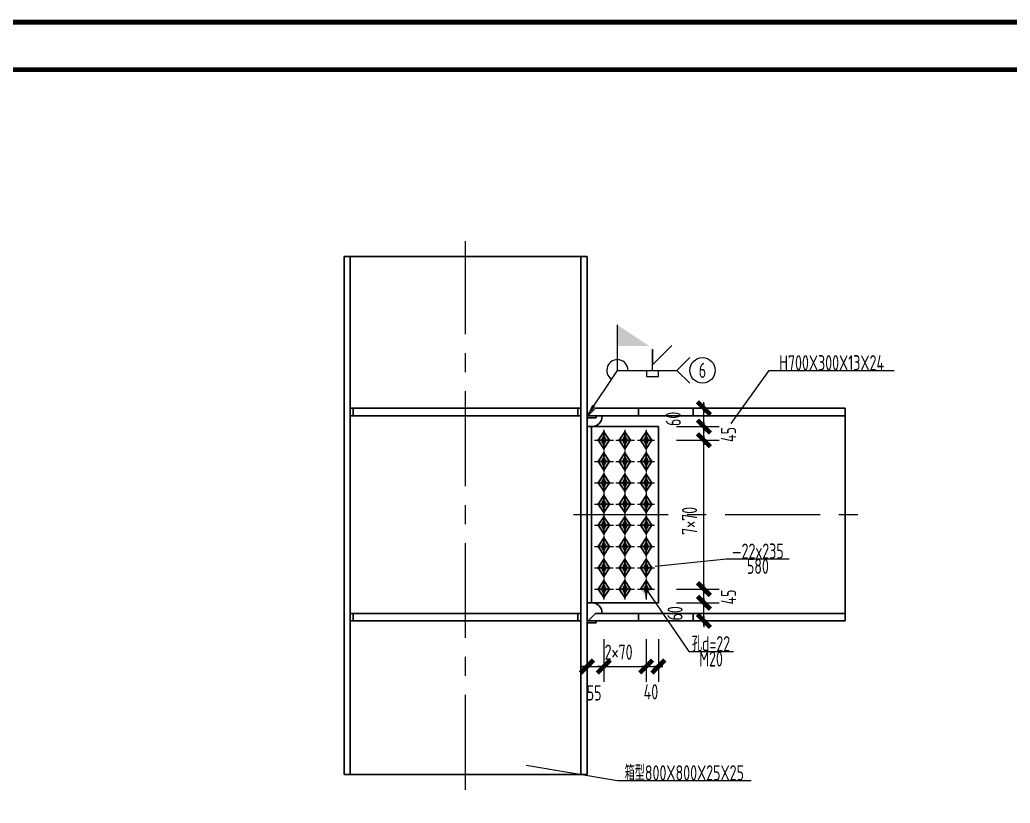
# Model space of a CAD drawing. Extents: x 31132 to 885236, y 345273 to 1212165.
# Drawn here: x 252849 to 265900, y 436797 to 447112 of the extents above; entities that cross this region are included whole.
import ezdxf
from ezdxf.enums import TextEntityAlignment as Align

# ---------------------------------------------------------------- set-up
doc = ezdxf.new("R2010")
doc.units = 0
doc.header["$LTSCALE"] = 1000
doc.linetypes.add('CENTER', pattern=[2, 1.25, -0.25, 0.25, -0.25])
doc.layers.get('0').update_dxf_attribs({"linetype": 'CONTINUOUS'})
doc.layers.add('AXIS', color=253, linetype='CENTER')
doc.layers.add('TK', color=4, linetype='CONTINUOUS')
doc.styles.add('StTextStyle', font='yjkeng.shx', dxfattribs={"width": 0.7, "height": 250, "bigfont": 'yjkchn.shx'})
doc.styles.add('StTextStyleDim', font='yjkeng.shx', dxfattribs={"width": 0.7, "height": 50, "bigfont": 'yjkchn.shx'})

# ---------------------------------------------------------------- blocks, each defined once
blk = doc.blocks.new('Studio2')
blk.add_line((-200, 0), (200, 0))
blk.add_lwpolyline([(-106, -106, 60, 60, 0), (106, 106, 100, 100, 0)], format="xyseb")
blk = doc.blocks.new('_ArchTick')
at = {"color": 0, "linetype": 'ByBlock', "const_width": 0.5}
blk.add_lwpolyline([(-0.71, -0.71), (0.71, 0.71)], dxfattribs=at)

msp = doc.modelspace()

# ---------------------------------------------------------------- linework, layer by layer
at = {"color": 4, "linetype": 'ByBlock'}
for p, q in [((257123.66, 437172.09), (257123.66, 443996.09)), ((260323.66, 443996.09), (257123.66, 443996.09)), ((257203.66, 437172.09), (257203.66, 443996.09)), ((260243.66, 437172.09), (260243.66, 443996.09)), ((260323.66, 437172.09), (260323.66, 443996.09)), ((257243.66, 441996.09), (257203.66, 441996.09)), ((257243.66, 441896.09), (257203.66, 441896.09)), ((257243.66, 441896.09), (257243.66, 441996.09)), ((260203.66, 441996.09), (257243.66, 441996.09)), ((260203.66, 441896.09), (257243.66, 441896.09)), ((260203.66, 441896.09), (260203.66, 441996.09)), ((260203.66, 441996.09), (260243.66, 441996.09)), ((260203.66, 441896.09), (260243.66, 441896.09)), ((260323.66, 441896.09), (260443.66, 441896.09)), ((260435.66, 441996.09), (260343.66, 441904.09)), ((260343.66, 441904.09), (260343.66, 441896.09)), ((260343.66, 441896.09), (261003.66, 441896.09)), ((261003.66, 441996.09), (260435.66, 441996.09)), ((260443.66, 441872.09), (260443.66, 441896.09)), ((261003.66, 441996.09), (261003.66, 441896.09)), ((261003.66, 441996.09), (261723.66, 441996.09)), ((261003.66, 441896.09), (261723.66, 441896.09)), ((261503.66, 441996.09), (262063.66, 441996.09)), ((261723.66, 441996.09), (263723.66, 441996.09)), ((261723.66, 441996.09), (261723.66, 441896.09)), ((261723.66, 441896.09), (263723.66, 441896.09)), ((263723.66, 441996.09), (263723.66, 441896.09)), ((263723.66, 441896.09), (263723.66, 439296.09)), ((260323.66, 441872.09), (260443.66, 441872.09)), ((260383.66, 441756.09), (260323.66, 441756.09)), ((261263.66, 441756.09), (260323.66, 441756.09)), ((260383.66, 439436.09), (260383.66, 441756.09)), ((260468.66, 441576.09), (260543.66, 441688.59)), ((260543.66, 441456.09), (260543.66, 441696.09)), ((260543.66, 441456.09), (260543.66, 441696.09)), ((260543.66, 441456.09), (260543.66, 441696.09)), ((260618.66, 441576.09), (260543.66, 441688.59)), ((260748.66, 441576.09), (260823.66, 441688.59)), ((260823.66, 441456.09), (260823.66, 441696.09)), ((260823.66, 441456.09), (260823.66, 441696.09)), ((260823.66, 441456.09), (260823.66, 441696.09)), ((260898.66, 441576.09), (260823.66, 441688.59)), ((261028.66, 441576.09), (261103.66, 441688.59)), ((261103.66, 441456.09), (261103.66, 441696.09)), ((261103.66, 441456.09), (261103.66, 441696.09)), ((261103.66, 441456.09), (261103.66, 441696.09)), ((261178.66, 441576.09), (261103.66, 441688.59)), ((261263.66, 439436.09), (261263.66, 441756.09)), ((260463.66, 441576.09), (260623.66, 441576.09)), ((260463.66, 441576.09), (260623.66, 441576.09)), ((260463.66, 441576.09), (260623.66, 441576.09)), ((260468.66, 441576.09), (260543.66, 441463.59)), ((260618.66, 441576.09), (260543.66, 441463.59)), ((260743.66, 441576.09), (260903.66, 441576.09)), ((260743.66, 441576.09), (260903.66, 441576.09)), ((260743.66, 441576.09), (260903.66, 441576.09)), ((260748.66, 441576.09), (260823.66, 441463.59)), ((260898.66, 441576.09), (260823.66, 441463.59)), ((261023.66, 441576.09), (261183.66, 441576.09)), ((261023.66, 441576.09), (261183.66, 441576.09)), ((261023.66, 441576.09), (261183.66, 441576.09)), ((261028.66, 441576.09), (261103.66, 441463.59)), ((261178.66, 441576.09), (261103.66, 441463.59)), ((260468.66, 441296.09), (260543.66, 441408.59)), ((260543.66, 441176.09), (260543.66, 441416.09)), ((260543.66, 441176.09), (260543.66, 441416.09)), ((260543.66, 441176.09), (260543.66, 441416.09)), ((260618.66, 441296.09), (260543.66, 441408.59)), ((260748.66, 441296.09), (260823.66, 441408.59)), ((260823.66, 441176.09), (260823.66, 441416.09)), ((260823.66, 441176.09), (260823.66, 441416.09)), ((260823.66, 441176.09), (260823.66, 441416.09)), ((260898.66, 441296.09), (260823.66, 441408.59)), ((261028.66, 441296.09), (261103.66, 441408.59)), ((261103.66, 441176.09), (261103.66, 441416.09)), ((261103.66, 441176.09), (261103.66, 441416.09)), ((261103.66, 441176.09), (261103.66, 441416.09)), ((261178.66, 441296.09), (261103.66, 441408.59)), ((260463.66, 441296.09), (260623.66, 441296.09)), ((260463.66, 441296.09), (260623.66, 441296.09)), ((260463.66, 441296.09), (260623.66, 441296.09)), ((260468.66, 441296.09), (260543.66, 441183.59)), ((260618.66, 441296.09), (260543.66, 441183.59)), ((260743.66, 441296.09), (260903.66, 441296.09)), ((260743.66, 441296.09), (260903.66, 441296.09)), ((260743.66, 441296.09), (260903.66, 441296.09)), ((260748.66, 441296.09), (260823.66, 441183.59)), ((260898.66, 441296.09), (260823.66, 441183.59)), ((261023.66, 441296.09), (261183.66, 441296.09)), ((261023.66, 441296.09), (261183.66, 441296.09)), ((261023.66, 441296.09), (261183.66, 441296.09)), ((261028.66, 441296.09), (261103.66, 441183.59)), ((261178.66, 441296.09), (261103.66, 441183.59)), ((260468.66, 441016.09), (260543.66, 441128.59)), ((260543.66, 440896.09), (260543.66, 441136.09)), ((260543.66, 440896.09), (260543.66, 441136.09)), ((260543.66, 440896.09), (260543.66, 441136.09)), ((260618.66, 441016.09), (260543.66, 441128.59)), ((260748.66, 441016.09), (260823.66, 441128.59)), ((260823.66, 440896.09), (260823.66, 441136.09)), ((260823.66, 440896.09), (260823.66, 441136.09)), ((260823.66, 440896.09), (260823.66, 441136.09)), ((260898.66, 441016.09), (260823.66, 441128.59)), ((261028.66, 441016.09), (261103.66, 441128.59)), ((261103.66, 440896.09), (261103.66, 441136.09)), ((261103.66, 440896.09), (261103.66, 441136.09)), ((261103.66, 440896.09), (261103.66, 441136.09)), ((261178.66, 441016.09), (261103.66, 441128.59)), ((260463.66, 441016.09), (260623.66, 441016.09)), ((260463.66, 441016.09), (260623.66, 441016.09)), ((260463.66, 441016.09), (260623.66, 441016.09)), ((260468.66, 441016.09), (260543.66, 440903.59)), ((260618.66, 441016.09), (260543.66, 440903.59)), ((260743.66, 441016.09), (260903.66, 441016.09)), ((260743.66, 441016.09), (260903.66, 441016.09)), ((260743.66, 441016.09), (260903.66, 441016.09)), ((260748.66, 441016.09), (260823.66, 440903.59)), ((260898.66, 441016.09), (260823.66, 440903.59)), ((261023.66, 441016.09), (261183.66, 441016.09)), ((261023.66, 441016.09), (261183.66, 441016.09)), ((261023.66, 441016.09), (261183.66, 441016.09)), ((261028.66, 441016.09), (261103.66, 440903.59)), ((261178.66, 441016.09), (261103.66, 440903.59)), ((260468.66, 440736.09), (260543.66, 440848.59)), ((260543.66, 440616.09), (260543.66, 440856.09)), ((260543.66, 440616.09), (260543.66, 440856.09)), ((260543.66, 440616.09), (260543.66, 440856.09)), ((260618.66, 440736.09), (260543.66, 440848.59)), ((260748.66, 440736.09), (260823.66, 440848.59)), ((260823.66, 440616.09), (260823.66, 440856.09)), ((260823.66, 440616.09), (260823.66, 440856.09)), ((260823.66, 440616.09), (260823.66, 440856.09)), ((260898.66, 440736.09), (260823.66, 440848.59)), ((261028.66, 440736.09), (261103.66, 440848.59)), ((261103.66, 440616.09), (261103.66, 440856.09)), ((261103.66, 440616.09), (261103.66, 440856.09)), ((261103.66, 440616.09), (261103.66, 440856.09)), ((261178.66, 440736.09), (261103.66, 440848.59)), ((260463.66, 440736.09), (260623.66, 440736.09)), ((260463.66, 440736.09), (260623.66, 440736.09)), ((260463.66, 440736.09), (260623.66, 440736.09)), ((260468.66, 440736.09), (260543.66, 440623.59)), ((260618.66, 440736.09), (260543.66, 440623.59)), ((260743.66, 440736.09), (260903.66, 440736.09)), ((260743.66, 440736.09), (260903.66, 440736.09)), ((260743.66, 440736.09), (260903.66, 440736.09)), ((260748.66, 440736.09), (260823.66, 440623.59)), ((260898.66, 440736.09), (260823.66, 440623.59)), ((261023.66, 440736.09), (261183.66, 440736.09)), ((261023.66, 440736.09), (261183.66, 440736.09)), ((261023.66, 440736.09), (261183.66, 440736.09)), ((261028.66, 440736.09), (261103.66, 440623.59)), ((261178.66, 440736.09), (261103.66, 440623.59)), ((260468.66, 440456.09), (260543.66, 440568.59)), ((260543.66, 440336.09), (260543.66, 440576.09)), ((260543.66, 440336.09), (260543.66, 440576.09)), ((260543.66, 440336.09), (260543.66, 440576.09)), ((260618.66, 440456.09), (260543.66, 440568.59)), ((260748.66, 440456.09), (260823.66, 440568.59)), ((260823.66, 440336.09), (260823.66, 440576.09)), ((260823.66, 440336.09), (260823.66, 440576.09)), ((260823.66, 440336.09), (260823.66, 440576.09)), ((260898.66, 440456.09), (260823.66, 440568.59)), ((261028.66, 440456.09), (261103.66, 440568.59)), ((261103.66, 440336.09), (261103.66, 440576.09)), ((261103.66, 440336.09), (261103.66, 440576.09)), ((261103.66, 440336.09), (261103.66, 440576.09)), ((261178.66, 440456.09), (261103.66, 440568.59)), ((260463.66, 440456.09), (260623.66, 440456.09)), ((260463.66, 440456.09), (260623.66, 440456.09)), ((260463.66, 440456.09), (260623.66, 440456.09)), ((260468.66, 440456.09), (260543.66, 440343.59)), ((260618.66, 440456.09), (260543.66, 440343.59)), ((260743.66, 440456.09), (260903.66, 440456.09)), ((260743.66, 440456.09), (260903.66, 440456.09)), ((260743.66, 440456.09), (260903.66, 440456.09)), ((260748.66, 440456.09), (260823.66, 440343.59)), ((260898.66, 440456.09), (260823.66, 440343.59)), ((261023.66, 440456.09), (261183.66, 440456.09)), ((261023.66, 440456.09), (261183.66, 440456.09)), ((261023.66, 440456.09), (261183.66, 440456.09)), ((261028.66, 440456.09), (261103.66, 440343.59)), ((261178.66, 440456.09), (261103.66, 440343.59)), ((260468.66, 440176.09), (260543.66, 440288.59)), ((260543.66, 440056.09), (260543.66, 440296.09)), ((260543.66, 440056.09), (260543.66, 440296.09)), ((260543.66, 440056.09), (260543.66, 440296.09)), ((260618.66, 440176.09), (260543.66, 440288.59)), ((260748.66, 440176.09), (260823.66, 440288.59)), ((260823.66, 440056.09), (260823.66, 440296.09)), ((260823.66, 440056.09), (260823.66, 440296.09)), ((260823.66, 440056.09), (260823.66, 440296.09)), ((260898.66, 440176.09), (260823.66, 440288.59)), ((261028.66, 440176.09), (261103.66, 440288.59)), ((261103.66, 440056.09), (261103.66, 440296.09)), ((261103.66, 440056.09), (261103.66, 440296.09)), ((261103.66, 440056.09), (261103.66, 440296.09)), ((261178.66, 440176.09), (261103.66, 440288.59)), ((260463.66, 440176.09), (260623.66, 440176.09)), ((260463.66, 440176.09), (260623.66, 440176.09)), ((260463.66, 440176.09), (260623.66, 440176.09)), ((260468.66, 440176.09), (260543.66, 440063.59)), ((260618.66, 440176.09), (260543.66, 440063.59)), ((260743.66, 440176.09), (260903.66, 440176.09)), ((260743.66, 440176.09), (260903.66, 440176.09)), ((260743.66, 440176.09), (260903.66, 440176.09)), ((260748.66, 440176.09), (260823.66, 440063.59)), ((260898.66, 440176.09), (260823.66, 440063.59)), ((261023.66, 440176.09), (261183.66, 440176.09)), ((261023.66, 440176.09), (261183.66, 440176.09)), ((261023.66, 440176.09), (261183.66, 440176.09)), ((261028.66, 440176.09), (261103.66, 440063.59)), ((261178.66, 440176.09), (261103.66, 440063.59)), ((260468.66, 439896.09), (260543.66, 440008.59)), ((260543.66, 439776.09), (260543.66, 440016.09)), ((260543.66, 439776.09), (260543.66, 440016.09)), ((260543.66, 439776.09), (260543.66, 440016.09)), ((260618.66, 439896.09), (260543.66, 440008.59)), ((260748.66, 439896.09), (260823.66, 440008.59)), ((260823.66, 439776.09), (260823.66, 440016.09)), ((260823.66, 439776.09), (260823.66, 440016.09)), ((260823.66, 439776.09), (260823.66, 440016.09)), ((260898.66, 439896.09), (260823.66, 440008.59)), ((261028.66, 439896.09), (261103.66, 440008.59)), ((261103.66, 439776.09), (261103.66, 440016.09)), ((261103.66, 439776.09), (261103.66, 440016.09)), ((261103.66, 439776.09), (261103.66, 440016.09)), ((261178.66, 439896.09), (261103.66, 440008.59)), ((260463.66, 439896.09), (260623.66, 439896.09)), ((260468.66, 439896.09), (260543.66, 439783.59)), ((260618.66, 439896.09), (260543.66, 439783.59)), ((260743.66, 439896.09), (260903.66, 439896.09)), ((260743.66, 439896.09), (260903.66, 439896.09)), ((260743.66, 439896.09), (260903.66, 439896.09)), ((260748.66, 439896.09), (260823.66, 439783.59)), ((260898.66, 439896.09), (260823.66, 439783.59)), ((261023.66, 439896.09), (261183.66, 439896.09)), ((261023.66, 439896.09), (261183.66, 439896.09)), ((261023.66, 439896.09), (261183.66, 439896.09)), ((261028.66, 439896.09), (261103.66, 439783.59)), ((261178.66, 439896.09), (261103.66, 439783.59)), ((260468.66, 439616.09), (260543.66, 439728.59)), ((260543.66, 439496.09), (260543.66, 439736.09)), ((260543.66, 439496.09), (260543.66, 439736.09)), ((260543.66, 439496.09), (260543.66, 439736.09)), ((260618.66, 439616.09), (260543.66, 439728.59)), ((260748.66, 439616.09), (260823.66, 439728.59)), ((260823.66, 439496.09), (260823.66, 439736.09)), ((260823.66, 439496.09), (260823.66, 439736.09)), ((260823.66, 439496.09), (260823.66, 439736.09)), ((260898.66, 439616.09), (260823.66, 439728.59)), ((261028.66, 439616.09), (261103.66, 439728.59)), ((261103.66, 439496.09), (261103.66, 439736.09)), ((261103.66, 439496.09), (261103.66, 439736.09)), ((261103.66, 439496.09), (261103.66, 439736.09)), ((261178.66, 439616.09), (261103.66, 439728.59)), ((260463.66, 439616.09), (260623.66, 439616.09)), ((260463.66, 439616.09), (260623.66, 439616.09)), ((260463.66, 439616.09), (260623.66, 439616.09)), ((260468.66, 439616.09), (260543.66, 439503.59)), ((260618.66, 439616.09), (260543.66, 439503.59)), ((260743.66, 439616.09), (260903.66, 439616.09)), ((260743.66, 439616.09), (260903.66, 439616.09)), ((260743.66, 439616.09), (260903.66, 439616.09)), ((260748.66, 439616.09), (260823.66, 439503.59)), ((260898.66, 439616.09), (260823.66, 439503.59)), ((261023.66, 439616.09), (261183.66, 439616.09)), ((260323.66, 439436.09), (260383.66, 439436.09)), ((260323.66, 439436.09), (261263.66, 439436.09)), ((257243.66, 439296.09), (257203.66, 439296.09)), ((257243.66, 439196.09), (257243.66, 439296.09)), ((260203.66, 439296.09), (257243.66, 439296.09)), ((260203.66, 439196.09), (260203.66, 439296.09)), ((260203.66, 439296.09), (260243.66, 439296.09)), ((260435.66, 439296.09), (260343.66, 439204.09)), ((261003.66, 439296.09), (260435.66, 439296.09)), ((261003.66, 439296.09), (261003.66, 439196.09)), ((261003.66, 439296.09), (261723.66, 439296.09)), ((261723.66, 439296.09), (263723.66, 439296.09)), ((261723.66, 439296.09), (261723.66, 439196.09)), ((263723.66, 439296.09), (263723.66, 439196.09)), ((257243.66, 439196.09), (257203.66, 439196.09)), ((260203.66, 439196.09), (257243.66, 439196.09)), ((260203.66, 439196.09), (260243.66, 439196.09)), ((260323.66, 439196.09), (260443.66, 439196.09)), ((260323.66, 439172.09), (260443.66, 439172.09)), ((260343.66, 439204.09), (260343.66, 439196.09)), ((260343.66, 439196.09), (261003.66, 439196.09)), ((260443.66, 439172.09), (260443.66, 439196.09)), ((261003.66, 439196.09), (261723.66, 439196.09)), ((261503.66, 439196.09), (262063.66, 439196.09)), ((261723.66, 439196.09), (263723.66, 439196.09)), ((260323.66, 438956.09), (260323.66, 438396.09)), ((260323.66, 438596.09), (260243.66, 438596.09)), ((257123.66, 437172.09), (260323.66, 437172.09))]:
    msp.add_line(p, q, dxfattribs=at)
at = {"color": 4, "linetype": 'ByBlock', "lineweight": 13}
for p, q in [((260723.66, 442496.09), (260723.66, 443096.09)), ((261187.66, 442568.09), (261442.21, 442822.65)), ((261187.66, 442496.09), (261187.66, 442776.09)), ((261187.66, 442776.09), (261187.66, 442568.09)), ((261677.36, 442665.8), (261507.66, 442496.09)), ((260323.66, 441896.09), (260723.66, 442496.09)), ((260723.66, 442496.09), (261507.66, 442496.09)), ((261107.66, 442496.09), (261107.66, 442416.09)), ((261107.66, 442416.09), (261267.66, 442416.09)), ((261267.66, 442416.09), (261267.66, 442496.09)), ((261507.66, 442496.09), (261677.36, 442326.39)), ((262223.66, 441796.09), (262723.66, 442496.09)), ((262723.66, 442496.09), (264370.06, 442496.09)), ((260323.66, 441896.09), (260412.41, 442029.22)), ((261863.66, 441996.09), (261863.66, 442076.09)), ((261863.66, 441756.09), (261863.66, 441996.09)), ((260543.66, 441712.71), (260543.66, 441439.48)), ((260823.66, 441712.71), (260823.66, 441439.48)), ((261103.66, 441712.71), (261103.66, 441439.48)), ((261503.66, 441756.09), (262063.66, 441756.09)), ((261503.66, 441756.09), (262063.66, 441756.09)), ((261863.66, 441576.09), (261863.66, 441756.09)), ((261863.66, 441756.09), (261863.66, 441676.09)), ((260422.06, 441576.09), (260670.8, 441576.09)), ((260701.78, 441576.09), (260950.12, 441576.09)), ((260987.76, 441576.09), (261213.64, 441576.09)), ((261503.66, 441576.09), (262063.66, 441576.09)), ((261503.66, 441576.09), (262063.66, 441576.09)), ((261863.66, 439616.09), (261863.66, 441576.09)), ((260543.66, 441432.71), (260543.66, 441159.48)), ((260823.66, 441432.71), (260823.66, 441159.48)), ((261103.66, 441432.71), (261103.66, 441159.48)), ((260422.06, 441296.09), (260670.8, 441296.09)), ((260701.78, 441296.09), (260950.12, 441296.09)), ((260987.76, 441296.09), (261213.64, 441296.09)), ((260543.66, 441152.71), (260543.66, 440879.48)), ((260823.66, 441152.71), (260823.66, 440879.48)), ((261103.66, 441152.71), (261103.66, 440879.48)), ((260422.06, 441016.09), (260670.8, 441016.09)), ((260701.78, 441016.09), (260950.12, 441016.09)), ((260987.76, 441016.09), (261213.64, 441016.09)), ((260543.66, 440872.71), (260543.66, 440599.48)), ((260823.66, 440872.71), (260823.66, 440599.48)), ((261103.66, 440872.71), (261103.66, 440599.48)), ((260422.06, 440736.09), (260670.8, 440736.09)), ((260701.78, 440736.09), (260950.12, 440736.09)), ((260987.76, 440736.09), (261213.64, 440736.09)), ((260543.66, 440592.71), (260543.66, 440319.48)), ((260823.66, 440592.71), (260823.66, 440319.48)), ((261103.66, 440592.71), (261103.66, 440319.48)), ((260422.06, 440456.09), (260670.8, 440456.09)), ((260701.78, 440456.09), (260950.12, 440456.09)), ((260987.76, 440456.09), (261213.64, 440456.09)), ((260543.66, 440312.71), (260543.66, 440039.48)), ((260823.66, 440312.71), (260823.66, 440039.48)), ((261103.66, 440312.71), (261103.66, 440039.48)), ((260422.06, 440176.09), (260670.8, 440176.09)), ((260701.78, 440176.09), (260950.12, 440176.09)), ((260987.76, 440176.09), (261213.64, 440176.09)), ((260543.66, 440032.71), (260543.66, 439759.48)), ((260543.66, 440032.71), (260543.66, 439759.48)), ((260823.66, 440032.71), (260823.66, 439759.48)), ((261103.66, 440032.71), (261103.66, 439759.48)), ((261223.66, 439916.09), (262163.66, 440016.09)), ((262163.66, 440016.09), (262986.86, 440016.09)), ((260421.78, 439896.09), (260670.12, 439896.09)), ((260701.78, 439896.09), (260950.12, 439896.09)), ((260987.76, 439896.09), (261213.64, 439896.09)), ((260543.66, 439752.71), (260543.66, 439479.48)), ((260823.66, 439752.71), (260823.66, 439479.48)), ((261103.66, 439752.71), (261103.66, 439479.48)), ((260422.06, 439616.09), (260670.8, 439616.09)), ((260701.78, 439616.09), (260950.12, 439616.09)), ((260987.76, 439616.09), (261213.64, 439616.09)), ((261103.66, 439616.09), (261663.66, 438796.09)), ((261503.66, 439616.09), (262063.66, 439616.09)), ((261503.66, 439616.09), (262063.66, 439616.09)), ((261863.66, 439436.09), (261863.66, 439616.09)), ((261503.66, 439436.09), (262063.66, 439436.09)), ((261503.66, 439436.09), (262063.66, 439436.09)), ((261863.66, 439436.09), (261863.66, 439516.09)), ((261863.66, 439196.09), (261863.66, 439436.09)), ((261863.66, 439196.09), (261863.66, 439116.09)), ((260543.66, 438956.09), (260543.66, 438396.09)), ((260543.66, 438956.09), (260543.66, 438396.09)), ((261103.66, 438956.09), (261103.66, 438396.09)), ((261103.66, 438956.09), (261103.66, 438396.09)), ((261263.66, 438956.09), (261263.66, 438396.09)), ((261663.66, 438796.09), (262251.66, 438796.09)), ((260323.66, 438596.09), (260543.66, 438596.09)), ((260543.66, 438596.09), (260463.66, 438596.09)), ((260543.66, 438596.09), (260623.66, 438596.09)), ((260543.66, 438596.09), (261103.66, 438596.09)), ((261103.66, 438596.09), (261183.66, 438596.09)), ((261103.66, 438596.09), (261263.66, 438596.09)), ((259523.66, 437296.09), (260723.66, 437096.09)), ((260723.66, 437096.09), (262487.66, 437096.09))]:
    msp.add_line(p, q, dxfattribs=at)
msp.add_lwpolyline([(260323.66, 441896.09, 0, 48, 0), (260412.41, 442029.22, 48, 48, 0)], format="xyseb", dxfattribs=at)
msp.add_circle((261845.36, 442496.09), 168, dxfattribs=at)
msp.add_arc((260723.66, 442496.09), 140, 0, 236.309932, dxfattribs=at)
at = {"color": 4, "linetype": 'ByBlock'}
for centre, start, end in [((260383.66, 441896.09), 270, 0), ((260383.66, 441896.09), 270, 0), ((260383.66, 439296.09), 0, 90)]:
    msp.add_arc(centre, 140, start, end, dxfattribs=at)
at = {"color": 4, "linetype": 'ByBlock', "lineweight": 13}
msp.add_solid([(260723.66, 443096.09), (260723.66, 442816.09), (261143.66, 442816.09)], dxfattribs=at)
at = {"color": 4, "linetype": 'ByBlock'}
for points in [[(260468.66, 441576.09), (260543.66, 441688.59), (260543.66, 441463.59), (260618.66, 441576.09)], [(260503.66, 441576.09), (260543.66, 441656.09), (260543.66, 441496.09), (260583.66, 441576.09)], [(260503.66, 441576.09), (260543.66, 441656.09), (260543.66, 441496.09), (260583.66, 441576.09)], [(260503.66, 441576.09), (260543.66, 441656.09), (260543.66, 441496.09), (260583.66, 441576.09)], [(260748.66, 441576.09), (260823.66, 441688.59), (260823.66, 441463.59), (260898.66, 441576.09)], [(260783.66, 441576.09), (260823.66, 441656.09), (260823.66, 441496.09), (260863.66, 441576.09)], [(260783.66, 441576.09), (260823.66, 441656.09), (260823.66, 441496.09), (260863.66, 441576.09)], [(260783.66, 441576.09), (260823.66, 441656.09), (260823.66, 441496.09), (260863.66, 441576.09)], [(261028.66, 441576.09), (261103.66, 441688.59), (261103.66, 441463.59), (261178.66, 441576.09)], [(261063.66, 441576.09), (261103.66, 441656.09), (261103.66, 441496.09), (261143.66, 441576.09)], [(261063.66, 441576.09), (261103.66, 441656.09), (261103.66, 441496.09), (261143.66, 441576.09)], [(261063.66, 441576.09), (261103.66, 441656.09), (261103.66, 441496.09), (261143.66, 441576.09)], [(260468.66, 441296.09), (260543.66, 441408.59), (260543.66, 441183.59), (260618.66, 441296.09)], [(260503.66, 441296.09), (260543.66, 441376.09), (260543.66, 441216.09), (260583.66, 441296.09)], [(260503.66, 441296.09), (260543.66, 441376.09), (260543.66, 441216.09), (260583.66, 441296.09)], [(260503.66, 441296.09), (260543.66, 441376.09), (260543.66, 441216.09), (260583.66, 441296.09)], [(260748.66, 441296.09), (260823.66, 441408.59), (260823.66, 441183.59), (260898.66, 441296.09)], [(260783.66, 441296.09), (260823.66, 441376.09), (260823.66, 441216.09), (260863.66, 441296.09)], [(260783.66, 441296.09), (260823.66, 441376.09), (260823.66, 441216.09), (260863.66, 441296.09)], [(260783.66, 441296.09), (260823.66, 441376.09), (260823.66, 441216.09), (260863.66, 441296.09)], [(261028.66, 441296.09), (261103.66, 441408.59), (261103.66, 441183.59), (261178.66, 441296.09)], [(261063.66, 441296.09), (261103.66, 441376.09), (261103.66, 441216.09), (261143.66, 441296.09)], [(261063.66, 441296.09), (261103.66, 441376.09), (261103.66, 441216.09), (261143.66, 441296.09)], [(261063.66, 441296.09), (261103.66, 441376.09), (261103.66, 441216.09), (261143.66, 441296.09)], [(260468.66, 441016.09), (260543.66, 441128.59), (260543.66, 440903.59), (260618.66, 441016.09)], [(260748.66, 441016.09), (260823.66, 441128.59), (260823.66, 440903.59), (260898.66, 441016.09)], [(261028.66, 441016.09), (261103.66, 441128.59), (261103.66, 440903.59), (261178.66, 441016.09)], [(260503.66, 441016.09), (260543.66, 441096.09), (260543.66, 440936.09), (260583.66, 441016.09)], [(260503.66, 441016.09), (260543.66, 441096.09), (260543.66, 440936.09), (260583.66, 441016.09)], [(260503.66, 441016.09), (260543.66, 441096.09), (260543.66, 440936.09), (260583.66, 441016.09)], [(260783.66, 441016.09), (260823.66, 441096.09), (260823.66, 440936.09), (260863.66, 441016.09)], [(260783.66, 441016.09), (260823.66, 441096.09), (260823.66, 440936.09), (260863.66, 441016.09)], [(260783.66, 441016.09), (260823.66, 441096.09), (260823.66, 440936.09), (260863.66, 441016.09)], [(261063.66, 441016.09), (261103.66, 441096.09), (261103.66, 440936.09), (261143.66, 441016.09)], [(261063.66, 441016.09), (261103.66, 441096.09), (261103.66, 440936.09), (261143.66, 441016.09)], [(261063.66, 441016.09), (261103.66, 441096.09), (261103.66, 440936.09), (261143.66, 441016.09)], [(260468.66, 440736.09), (260543.66, 440848.59), (260543.66, 440623.59), (260618.66, 440736.09)], [(260748.66, 440736.09), (260823.66, 440848.59), (260823.66, 440623.59), (260898.66, 440736.09)], [(261028.66, 440736.09), (261103.66, 440848.59), (261103.66, 440623.59), (261178.66, 440736.09)], [(260503.66, 440736.09), (260543.66, 440816.09), (260543.66, 440656.09), (260583.66, 440736.09)], [(260503.66, 440736.09), (260543.66, 440816.09), (260543.66, 440656.09), (260583.66, 440736.09)], [(260503.66, 440736.09), (260543.66, 440816.09), (260543.66, 440656.09), (260583.66, 440736.09)], [(260783.66, 440736.09), (260823.66, 440816.09), (260823.66, 440656.09), (260863.66, 440736.09)], [(260783.66, 440736.09), (260823.66, 440816.09), (260823.66, 440656.09), (260863.66, 440736.09)], [(260783.66, 440736.09), (260823.66, 440816.09), (260823.66, 440656.09), (260863.66, 440736.09)], [(261063.66, 440736.09), (261103.66, 440816.09), (261103.66, 440656.09), (261143.66, 440736.09)], [(261063.66, 440736.09), (261103.66, 440816.09), (261103.66, 440656.09), (261143.66, 440736.09)], [(261063.66, 440736.09), (261103.66, 440816.09), (261103.66, 440656.09), (261143.66, 440736.09)], [(260468.66, 440456.09), (260543.66, 440568.59), (260543.66, 440343.59), (260618.66, 440456.09)], [(260503.66, 440456.09), (260543.66, 440536.09), (260543.66, 440376.09), (260583.66, 440456.09)], [(260503.66, 440456.09), (260543.66, 440536.09), (260543.66, 440376.09), (260583.66, 440456.09)], [(260503.66, 440456.09), (260543.66, 440536.09), (260543.66, 440376.09), (260583.66, 440456.09)], [(260748.66, 440456.09), (260823.66, 440568.59), (260823.66, 440343.59), (260898.66, 440456.09)], [(260783.66, 440456.09), (260823.66, 440536.09), (260823.66, 440376.09), (260863.66, 440456.09)], [(260783.66, 440456.09), (260823.66, 440536.09), (260823.66, 440376.09), (260863.66, 440456.09)], [(260783.66, 440456.09), (260823.66, 440536.09), (260823.66, 440376.09), (260863.66, 440456.09)], [(261028.66, 440456.09), (261103.66, 440568.59), (261103.66, 440343.59), (261178.66, 440456.09)], [(261063.66, 440456.09), (261103.66, 440536.09), (261103.66, 440376.09), (261143.66, 440456.09)], [(261063.66, 440456.09), (261103.66, 440536.09), (261103.66, 440376.09), (261143.66, 440456.09)], [(261063.66, 440456.09), (261103.66, 440536.09), (261103.66, 440376.09), (261143.66, 440456.09)], [(260468.66, 440176.09), (260543.66, 440288.59), (260543.66, 440063.59), (260618.66, 440176.09)], [(260503.66, 440176.09), (260543.66, 440256.09), (260543.66, 440096.09), (260583.66, 440176.09)], [(260503.66, 440176.09), (260543.66, 440256.09), (260543.66, 440096.09), (260583.66, 440176.09)], [(260503.66, 440176.09), (260543.66, 440256.09), (260543.66, 440096.09), (260583.66, 440176.09)], [(260748.66, 440176.09), (260823.66, 440288.59), (260823.66, 440063.59), (260898.66, 440176.09)], [(260783.66, 440176.09), (260823.66, 440256.09), (260823.66, 440096.09), (260863.66, 440176.09)], [(260783.66, 440176.09), (260823.66, 440256.09), (260823.66, 440096.09), (260863.66, 440176.09)], [(260783.66, 440176.09), (260823.66, 440256.09), (260823.66, 440096.09), (260863.66, 440176.09)], [(261028.66, 440176.09), (261103.66, 440288.59), (261103.66, 440063.59), (261178.66, 440176.09)], [(261063.66, 440176.09), (261103.66, 440256.09), (261103.66, 440096.09), (261143.66, 440176.09)], [(261063.66, 440176.09), (261103.66, 440256.09), (261103.66, 440096.09), (261143.66, 440176.09)], [(261063.66, 440176.09), (261103.66, 440256.09), (261103.66, 440096.09), (261143.66, 440176.09)], [(260468.66, 439896.09), (260543.66, 440008.59), (260543.66, 439783.59), (260618.66, 439896.09)], [(260503.66, 439896.09), (260543.66, 439976.09), (260543.66, 439816.09), (260583.66, 439896.09)], [(260503.66, 439896.09), (260543.66, 439976.09), (260543.66, 439816.09), (260583.66, 439896.09)], [(260503.66, 439896.09), (260543.66, 439976.09), (260543.66, 439816.09), (260583.66, 439896.09)], [(260748.66, 439896.09), (260823.66, 440008.59), (260823.66, 439783.59), (260898.66, 439896.09)], [(260783.66, 439896.09), (260823.66, 439976.09), (260823.66, 439816.09), (260863.66, 439896.09)], [(260783.66, 439896.09), (260823.66, 439976.09), (260823.66, 439816.09), (260863.66, 439896.09)], [(260783.66, 439896.09), (260823.66, 439976.09), (260823.66, 439816.09), (260863.66, 439896.09)], [(261028.66, 439896.09), (261103.66, 440008.59), (261103.66, 439783.59), (261178.66, 439896.09)], [(261063.66, 439896.09), (261103.66, 439976.09), (261103.66, 439816.09), (261143.66, 439896.09)], [(261063.66, 439896.09), (261103.66, 439976.09), (261103.66, 439816.09), (261143.66, 439896.09)], [(261063.66, 439896.09), (261103.66, 439976.09), (261103.66, 439816.09), (261143.66, 439896.09)], [(260468.66, 439616.09), (260543.66, 439728.59), (260543.66, 439503.59), (260618.66, 439616.09)], [(260503.66, 439616.09), (260543.66, 439696.09), (260543.66, 439536.09), (260583.66, 439616.09)], [(260503.66, 439616.09), (260543.66, 439696.09), (260543.66, 439536.09), (260583.66, 439616.09)], [(260503.66, 439616.09), (260543.66, 439696.09), (260543.66, 439536.09), (260583.66, 439616.09)], [(260748.66, 439616.09), (260823.66, 439728.59), (260823.66, 439503.59), (260898.66, 439616.09)], [(260783.66, 439616.09), (260823.66, 439696.09), (260823.66, 439536.09), (260863.66, 439616.09)], [(260783.66, 439616.09), (260823.66, 439696.09), (260823.66, 439536.09), (260863.66, 439616.09)], [(260783.66, 439616.09), (260823.66, 439696.09), (260823.66, 439536.09), (260863.66, 439616.09)], [(261028.66, 439616.09), (261103.66, 439728.59), (261103.66, 439503.59), (261178.66, 439616.09)], [(261063.66, 439616.09), (261103.66, 439696.09), (261103.66, 439536.09), (261143.66, 439616.09)], [(261063.66, 439616.09), (261103.66, 439696.09), (261103.66, 439536.09), (261143.66, 439616.09)], [(261063.66, 439616.09), (261103.66, 439696.09), (261103.66, 439536.09), (261143.66, 439616.09)]]:
    msp.add_solid(points, dxfattribs=at)
at = {"layer": 'AXIS', "lineweight": 9}
for p, q in [((258723.66, 436972.09), (258723.66, 444196.09)), ((260143.66, 440596.09), (263923.66, 440596.09))]:
    msp.add_line(p, q, dxfattribs=at)
at = {"layer": 'TK', "const_width": 62.5}
for points in [[(226419.19, 409955.9), (226419.19, 447080.9), (278919.19, 447080.9), (278919.19, 409955.9)], [(229544.19, 410580.9), (229544.19, 446455.9), (278294.19, 446455.9), (278294.19, 410580.9)]]:
    msp.add_lwpolyline(points, close=True, dxfattribs=at)

# ---------------------------------------------------------------- block references
at = {"color": 4, "linetype": 'ByBlock', "lineweight": 13, "rotation": 270}
for name, p, xscale, yscale, zscale in [('_ArchTick', (261863.66, 441996.09), 120, 120, 120), ('_ArchTick', (261863.66, 441756.09), 120, 120, 120), ('Studio2', (261863.66, 441756.09), 0.3, 0.3, 0.3), ('_ArchTick', (261863.66, 441576.09), 120, 120, 120), ('Studio2', (261863.66, 441576.09), 0.3, 0.3, 0.3), ('_ArchTick', (261863.66, 439616.09), 120, 120, 120), ('Studio2', (261863.66, 439616.09), 0.3, 0.3, 0.3), ('_ArchTick', (261863.66, 439436.09), 120, 120, 120), ('Studio2', (261863.66, 439436.09), 0.3, 0.3, 0.3), ('_ArchTick', (261863.66, 439196.09), 120, 120, 120), ('Studio2', (261863.66, 439196.09), 0.3, 0.3, 0.3)]:
    msp.add_blockref(name, p, dxfattribs=dict(at, xscale=xscale, yscale=yscale, zscale=zscale))
at = {"color": 4, "linetype": 'ByBlock', "xscale": 0.3, "yscale": 0.3, "zscale": 0.3, "rotation": 270}
msp.add_blockref('Studio2', (261863.66, 441996.09), dxfattribs=at)
at = {"color": 4, "linetype": 'ByBlock', "lineweight": 13}
for name, p, xscale, yscale, zscale in [('_ArchTick', (260323.66, 438596.69), 120, 120, 120), ('Studio2', (260323.06, 438596.09), 0.3, 0.3, 0.3), ('_ArchTick', (260543.66, 438596.09), 120, 120, 120), ('Studio2', (260543.06, 438596.09), 0.3, 0.3, 0.3), ('_ArchTick', (261103.06, 438596.09), 120, 120, 120), ('Studio2', (261103.06, 438596.09), 0.3, 0.3, 0.3), ('_ArchTick', (261263.66, 438596.09), 120, 120, 120), ('Studio2', (261263.06, 438596.09), 0.3, 0.3, 0.3)]:
    msp.add_blockref(name, p, dxfattribs=dict(at, xscale=xscale, yscale=yscale, zscale=zscale))

# ---------------------------------------------------------------- texts
at = {"color": 4, "linetype": 'ByBlock', "lineweight": 13, "style": 'StTextStyle', "width": 0.7}
for s, p in [('H700X300X13X24', (263546.86, 442496.09)), ('—22x235', (262575.26, 440016.09)), ('孔d=22', (261957.66, 438796.09)), ('箱型800X800X25X25', (261605.66, 437096.09))]:
    msp.add_text(s, height=200, dxfattribs=at).set_placement(p, align=Align.CENTER)
msp.add_text('6', height=200, dxfattribs=at).set_placement((261845.36, 442496.09), align=Align.MIDDLE_CENTER)
at = {"color": 4, "linetype": 'ByBlock', "lineweight": 13, "style": 'StTextStyleDim', "width": 0.7}
for s, p in [('60', (261560.45, 441762.76)), ('45', (262288.92, 441552.76)), ('45', (262288.92, 439412.76)), ('60', (261583.25, 439202.76))]:
    msp.add_text(s, height=200, rotation=90, dxfattribs=at).set_placement(p)
at = {"color": 4, "linetype": 'ByBlock', "style": 'StTextStyleDim', "width": 0.7}
msp.add_text('7×70', height=200, rotation=90, dxfattribs=at).set_placement((261774.13, 440328.94))
at = {"color": 4, "linetype": 'ByBlock', "lineweight": 13, "style": 'StTextStyle', "width": 0.7}
for s, p in [('580', (262575.26, 440016.09)), ('M20', (261957.66, 438796.09))]:
    msp.add_text(s, height=200, dxfattribs=at).set_placement(p, align=Align.TOP_CENTER)
at = {"color": 4, "linetype": 'ByBlock', "lineweight": 13, "style": 'StTextStyleDim', "width": 0.7}
for s, p in [('2×70', (260556.5, 438685.62)), ('55', (260320.32, 438148.56)), ('40', (261070.32, 438162.43))]:
    msp.add_text(s, height=200, dxfattribs=at).set_placement(p)

doc.saveas('drawing.dxf')
